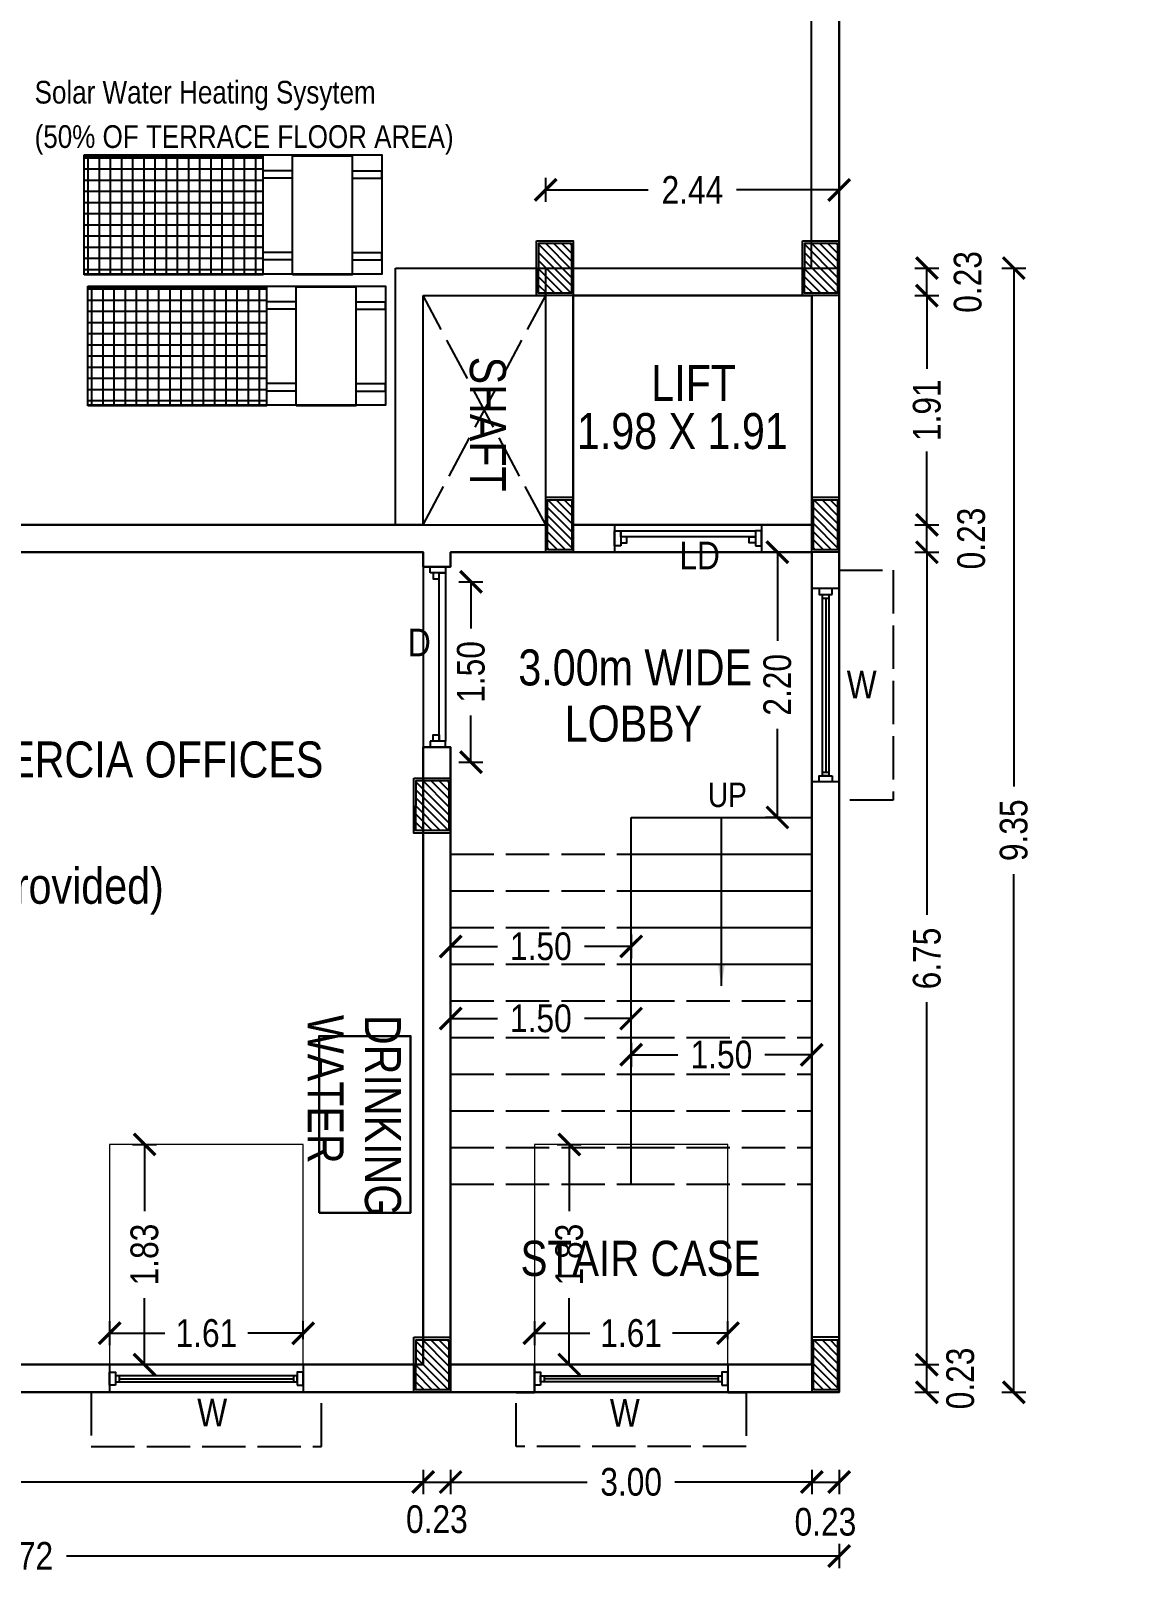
# Model space of a CAD drawing. Header units: metres. Extents: x 144 to 1259, y -1474 to -210.
# Drawn here: x 1203.11 to 1212.34, y -1183.84 to -1171.01 of the extents above; entities that cross this region are included whole.
import ezdxf

# ---------------------------------------------------------------- set-up
doc = ezdxf.new("R2010")
doc.units = ezdxf.units.M
doc.linetypes.add('ACAD_ISO02W100', pattern=[15, 12, -3])
for name, color, linetype, lineweight in [('_0', 7, 'Continuous', 5), ('BLK_1_FLR_1_DRINKING_WATER', 7, 'Continuous', 5), ('BLK_1_FLR_3_ACROOM_1_LIGHT_VENTILATION_1', 232, 'Continuous', 0), ('BLK_1_FLR_3_ACROOM_1_LIGHT_VENTILATION_5', 232, 'Continuous', 0)]:
    doc.layers.add(name, color=color, linetype=linetype, lineweight=lineweight)
for name, color, linetype in [('BLK_1_FLR_3_AC_ROOM_1', 2, 'Continuous'), ('BLK_1_FLR_3_BLT_UP_AREA', 1, 'Continuous'), ('BLK_1_FLR_3_CARPET_AREA', 1, 'Continuous'), ('BLK_1_FLR_3_EXIT_WIDTH_DOOR', 2, 'Continuous'), ('BLK_1_FLR_3_EXIT_WIDTH_STAIR', 1, 'Continuous'), ('BLK_1_FLR_4_ROOF_AREA', 54, 'Continuous'), ('SOLAR_WATER_HEATER', 1, 'Continuous')]:
    doc.layers.add(name, color=color, linetype=linetype)
doc.layers.add('BLK_1_FLR_3_DA_LIFT_1', color=30, linetype='Continuous', plot=False)
doc.styles.add('ATT', font='swissck.ttf', dxfattribs={"height": 12})
doc.styles.get("Standard").update_dxf_attribs({"font": 'swissck.ttf'})
doc.styles.add('STYLE1', font='swissck.ttf', dxfattribs={"height": 0.23})
doc.dimstyles.get("Standard").update_dxf_attribs({"dimtxt": 0.23, "dimasz": 0.18, "dimexe": 0.1, "dimexo": 0, "dimgap": 0.09, "dimtad": 0, "dimzin": 0, "dimdsep": 46, "dimtxsty": 'STYLE1', "dimblk": 'ARCHTICK', "dimcen": 0.09, "dimadec": 0, "dimazin": 0, "dimtfac": 1, "dimtofl": 0, "dimtmove": 2, "dimatfit": 3, "dimfxl": 0, "dimtolj": 1, "dimtzin": 0, "dimarcsym": 0})

# ---------------------------------------------------------------- blocks, each defined once
blk = doc.blocks.new('_ArchTick')
at = {"color": 0, "const_width": 0.15}
blk.add_lwpolyline([(-0.5, -0.5), (0.5, 0.5)], dxfattribs=at)
blk = doc.blocks.new('*D199')
at = {"color": 0, "lineweight": -2}
for p, q in [((1229.995, -1180.593), (1230.195, -1180.593)), ((1230.095, -1180.593), (1230.095, -1180.982)), ((1230.095, -1182.093), (1230.095, -1181.704)), ((1230.087, -1182.093), (1230.195, -1182.093))]:
    blk.add_line(p, q, dxfattribs=at)
at = {"layer": 'Defpoints', "color": 0}
for p in [(1154.767, -1180.593), (1230.095, -1180.593), (1230.087, -1182.093)]:
    blk.add_point(p, dxfattribs=at)
at = {"color": 0, "lineweight": -2, "xscale": 0.18, "yscale": 0.18, "zscale": 0.18}
for p, rotation in [((1230.095, -1180.593), 90), ((1230.095, -1182.093), 270)]:
    blk.add_blockref('_ArchTick', p, dxfattribs=dict(at, rotation=rotation))
at = {"color": 0, "insert": (1230.095, -1181.343), "char_height": 0.23, "attachment_point": 5, "rotation": 90, "style": 'STYLE1'}
blk.add_mtext('\\A1;1.50', dxfattribs=at)
blk = doc.blocks.new('*D314')
at = {"color": 0, "lineweight": -2}
for p, q in [((1210.456, -1175.341), (1210.656, -1175.341)), ((1210.556, -1175.341), (1210.556, -1178.355)), ((1210.556, -1182.094), (1210.556, -1179.081)), ((1210.456, -1182.094), (1210.656, -1182.094))]:
    blk.add_line(p, q, dxfattribs=at)
at = {"layer": 'Defpoints', "color": 0}
for p in [(1209.599, -1175.341), (1209.599, -1182.094), (1210.556, -1182.094)]:
    blk.add_point(p, dxfattribs=at)
at = {"color": 0, "lineweight": -2, "xscale": 0.18, "yscale": 0.18, "zscale": 0.18}
for p, rotation in [((1210.556, -1175.341), 90), ((1210.556, -1182.094), 270)]:
    blk.add_blockref('_ArchTick', p, dxfattribs=dict(at, rotation=rotation))
at = {"color": 0, "insert": (1210.556, -1178.718), "char_height": 0.23, "attachment_point": 5, "rotation": 90, "style": 'STYLE1'}
blk.add_mtext('\\A1;6.75', dxfattribs=at)
blk = doc.blocks.new('*D296')
at = {"color": 0, "lineweight": -2}
for p, q in [((1210.456, -1175.113), (1210.656, -1175.113)), ((1210.556, -1175.341), (1210.556, -1175.113)), ((1210.456, -1175.341), (1210.656, -1175.341))]:
    blk.add_line(p, q, dxfattribs=at)
at = {"layer": 'Defpoints', "color": 0}
for p in [(1209.599, -1175.113), (1210.556, -1175.113), (1209.599, -1175.341)]:
    blk.add_point(p, dxfattribs=at)
at = {"color": 0, "lineweight": -2, "xscale": 0.18, "yscale": 0.18, "zscale": 0.18}
for p, rotation in [((1210.556, -1175.113), 90), ((1210.556, -1175.341), 270)]:
    blk.add_blockref('_ArchTick', p, dxfattribs=dict(at, rotation=rotation))
at = {"color": 0, "insert": (1210.925, -1175.227), "char_height": 0.23, "attachment_point": 5, "rotation": 90, "style": 'STYLE1'}
blk.add_mtext('\\A1;0.23', dxfattribs=at)
blk = doc.blocks.new('*D297')
at = {"color": 0, "lineweight": -2}
for p, q in [((1210.456, -1172.979), (1210.656, -1172.979)), ((1210.556, -1173.208), (1210.556, -1172.979)), ((1210.456, -1173.208), (1210.656, -1173.208))]:
    blk.add_line(p, q, dxfattribs=at)
at = {"layer": 'Defpoints', "color": 0}
for p in [(1209.597, -1172.979), (1210.556, -1172.979), (1209.599, -1173.208)]:
    blk.add_point(p, dxfattribs=at)
at = {"color": 0, "lineweight": -2, "xscale": 0.18, "yscale": 0.18, "zscale": 0.18}
for p, rotation in [((1210.556, -1172.979), 90), ((1210.556, -1173.208), 270)]:
    blk.add_blockref('_ArchTick', p, dxfattribs=dict(at, rotation=rotation))
at = {"color": 0, "insert": (1210.896, -1173.094), "char_height": 0.23, "attachment_point": 5, "rotation": 90, "style": 'STYLE1'}
blk.add_mtext('\\A1;0.23', dxfattribs=at)
blk = doc.blocks.new('*D299')
at = {"color": 0, "lineweight": -2}
for p, q in [((1196.337, -1182.97), (1196.337, -1183.17)), ((1196.337, -1183.07), (1200.911, -1183.07)), ((1206.37, -1183.07), (1201.797, -1183.07)), ((1206.37, -1182.97), (1206.37, -1183.17))]:
    blk.add_line(p, q, dxfattribs=at)
at = {"layer": 'Defpoints', "color": 0}
for p in [(1196.337, -1182.093), (1206.37, -1182.094), (1196.337, -1183.07)]:
    blk.add_point(p, dxfattribs=at)
at = {"color": 0, "lineweight": -2, "xscale": 0.18, "yscale": 0.18, "zscale": 0.18, "rotation": 180}
blk.add_blockref('_ArchTick', (1196.337, -1183.07), dxfattribs=at)
at = {"color": 0, "lineweight": -2, "xscale": 0.18, "yscale": 0.18, "zscale": 0.18}
blk.add_blockref('_ArchTick', (1206.37, -1183.07), dxfattribs=at)
at = {"color": 0, "insert": (1201.354, -1183.07), "char_height": 0.23, "attachment_point": 5, "style": 'STYLE1'}
blk.add_mtext('\\A1;10.03', dxfattribs=at)
blk = doc.blocks.new('*D300')
at = {"color": 0, "lineweight": -2}
for p, q in [((1209.599, -1182.97), (1209.599, -1183.17)), ((1209.599, -1183.07), (1209.827, -1183.07)), ((1209.827, -1182.97), (1209.827, -1183.17))]:
    blk.add_line(p, q, dxfattribs=at)
at = {"layer": 'Defpoints', "color": 0}
for p in [(1209.599, -1182.094), (1209.827, -1182.325), (1209.827, -1183.07)]:
    blk.add_point(p, dxfattribs=at)
at = {"color": 0, "lineweight": -2, "xscale": 0.18, "yscale": 0.18, "zscale": 0.18, "rotation": 180}
blk.add_blockref('_ArchTick', (1209.599, -1183.07), dxfattribs=at)
at = {"color": 0, "lineweight": -2, "xscale": 0.18, "yscale": 0.18, "zscale": 0.18}
blk.add_blockref('_ArchTick', (1209.827, -1183.07), dxfattribs=at)
at = {"color": 0, "insert": (1209.713, -1183.402), "char_height": 0.23, "attachment_point": 5, "style": 'STYLE1'}
blk.add_mtext('\\A1;0.23', dxfattribs=at)
blk = doc.blocks.new('*D301')
at = {"color": 0, "lineweight": -2}
for p, q in [((1196.107, -1183.585), (1196.107, -1183.785)), ((1209.827, -1183.585), (1209.827, -1183.785)), ((1196.107, -1183.685), (1202.526, -1183.685)), ((1209.827, -1183.685), (1203.409, -1183.685))]:
    blk.add_line(p, q, dxfattribs=at)
at = {"layer": 'Defpoints', "color": 0}
for p in [(1196.107, -1182.326), (1209.827, -1182.328), (1209.827, -1183.685)]:
    blk.add_point(p, dxfattribs=at)
at = {"color": 0, "lineweight": -2, "xscale": 0.18, "yscale": 0.18, "zscale": 0.18, "rotation": 180}
blk.add_blockref('_ArchTick', (1196.107, -1183.685), dxfattribs=at)
at = {"color": 0, "lineweight": -2, "xscale": 0.18, "yscale": 0.18, "zscale": 0.18}
blk.add_blockref('_ArchTick', (1209.827, -1183.685), dxfattribs=at)
at = {"color": 0, "insert": (1202.967, -1183.685), "char_height": 0.23, "attachment_point": 5, "style": 'STYLE1'}
blk.add_mtext('\\A1;13.72', dxfattribs=at)
blk = doc.blocks.new('*D305')
at = {"color": 0, "lineweight": -2}
for p, q in [((1211.178, -1172.979), (1211.378, -1172.979)), ((1211.278, -1172.979), (1211.278, -1177.288)), ((1211.278, -1182.324), (1211.278, -1178.016)), ((1211.178, -1182.324), (1211.378, -1182.324))]:
    blk.add_line(p, q, dxfattribs=at)
at = {"layer": 'Defpoints', "color": 0}
for p in [(1209.504, -1172.979), (1211.278, -1172.979), (1209.504, -1182.324)]:
    blk.add_point(p, dxfattribs=at)
at = {"color": 0, "lineweight": -2, "xscale": 0.18, "yscale": 0.18, "zscale": 0.18}
for p, rotation in [((1211.278, -1172.979), 90), ((1211.278, -1182.324), 270)]:
    blk.add_blockref('_ArchTick', p, dxfattribs=dict(at, rotation=rotation))
at = {"color": 0, "insert": (1211.278, -1177.652), "char_height": 0.23, "attachment_point": 5, "rotation": 90, "style": 'STYLE1'}
blk.add_mtext('\\A1;9.35', dxfattribs=at)
blk = doc.blocks.new('*D307')
at = {"color": 0, "lineweight": -2}
for p, q in [((1206.599, -1178.518), (1206.599, -1178.718)), ((1208.099, -1178.518), (1208.099, -1178.718)), ((1206.599, -1178.618), (1206.988, -1178.618)), ((1208.099, -1178.618), (1207.71, -1178.618))]:
    blk.add_line(p, q, dxfattribs=at)
at = {"layer": 'Defpoints', "color": 0}
for p in [(1206.599, -1178.46), (1208.099, -1178.46), (1206.599, -1178.618)]:
    blk.add_point(p, dxfattribs=at)
at = {"color": 0, "lineweight": -2, "xscale": 0.18, "yscale": 0.18, "zscale": 0.18, "rotation": 180}
blk.add_blockref('_ArchTick', (1206.599, -1178.618), dxfattribs=at)
at = {"color": 0, "lineweight": -2, "xscale": 0.18, "yscale": 0.18, "zscale": 0.18}
blk.add_blockref('_ArchTick', (1208.099, -1178.618), dxfattribs=at)
at = {"color": 0, "insert": (1207.349, -1178.618), "char_height": 0.23, "attachment_point": 5, "style": 'STYLE1'}
blk.add_mtext('\\A1;1.50', dxfattribs=at)
blk = doc.blocks.new('*D308')
at = {"color": 0, "lineweight": -2}
for p, q in [((1208.099, -1179.418), (1208.099, -1179.618)), ((1209.599, -1179.418), (1209.599, -1179.618)), ((1208.099, -1179.518), (1208.488, -1179.518)), ((1209.599, -1179.518), (1209.21, -1179.518))]:
    blk.add_line(p, q, dxfattribs=at)
at = {"layer": 'Defpoints', "color": 0}
for p in [(1208.099, -1179.374), (1209.599, -1179.374), (1209.599, -1179.518)]:
    blk.add_point(p, dxfattribs=at)
at = {"color": 0, "lineweight": -2, "xscale": 0.18, "yscale": 0.18, "zscale": 0.18, "rotation": 180}
blk.add_blockref('_ArchTick', (1208.099, -1179.518), dxfattribs=at)
at = {"color": 0, "lineweight": -2, "xscale": 0.18, "yscale": 0.18, "zscale": 0.18}
blk.add_blockref('_ArchTick', (1209.599, -1179.518), dxfattribs=at)
at = {"color": 0, "insert": (1208.849, -1179.518), "char_height": 0.23, "attachment_point": 5, "style": 'STYLE1'}
blk.add_mtext('\\A1;1.50', dxfattribs=at)
blk = doc.blocks.new('*D293')
at = {"color": 0, "lineweight": -2}
for p, q in [((1210.456, -1182.094), (1210.656, -1182.094)), ((1210.556, -1182.324), (1210.556, -1182.094)), ((1210.456, -1182.324), (1210.656, -1182.324))]:
    blk.add_line(p, q, dxfattribs=at)
at = {"layer": 'Defpoints', "color": 0}
for p in [(1209.599, -1182.094), (1210.556, -1182.094), (1209.827, -1182.324)]:
    blk.add_point(p, dxfattribs=at)
at = {"color": 0, "lineweight": -2, "xscale": 0.18, "yscale": 0.18, "zscale": 0.18}
for p, rotation in [((1210.556, -1182.094), 90), ((1210.556, -1182.324), 270)]:
    blk.add_blockref('_ArchTick', p, dxfattribs=dict(at, rotation=rotation))
at = {"color": 0, "insert": (1210.834, -1182.209), "char_height": 0.23, "attachment_point": 5, "rotation": 90, "style": 'STYLE1'}
blk.add_mtext('\\A1;0.23', dxfattribs=at)
blk = doc.blocks.new('*D294')
at = {"color": 0, "lineweight": -2}
for p, q in [((1206.37, -1182.97), (1206.37, -1183.17)), ((1206.37, -1183.07), (1206.599, -1183.07)), ((1206.599, -1182.97), (1206.599, -1183.17))]:
    blk.add_line(p, q, dxfattribs=at)
at = {"layer": 'Defpoints', "color": 0}
for p in [(1206.37, -1182.094), (1206.599, -1182.095), (1206.599, -1183.07)]:
    blk.add_point(p, dxfattribs=at)
at = {"color": 0, "lineweight": -2, "xscale": 0.18, "yscale": 0.18, "zscale": 0.18, "rotation": 180}
blk.add_blockref('_ArchTick', (1206.37, -1183.07), dxfattribs=at)
at = {"color": 0, "lineweight": -2, "xscale": 0.18, "yscale": 0.18, "zscale": 0.18}
blk.add_blockref('_ArchTick', (1206.599, -1183.07), dxfattribs=at)
at = {"color": 0, "insert": (1206.485, -1183.38), "char_height": 0.23, "attachment_point": 5, "style": 'STYLE1'}
blk.add_mtext('\\A1;0.23', dxfattribs=at)
blk = doc.blocks.new('*D295')
at = {"color": 0, "lineweight": -2}
for p, q in [((1206.599, -1182.97), (1206.599, -1183.17)), ((1206.599, -1183.07), (1207.734, -1183.07)), ((1209.599, -1183.07), (1208.463, -1183.07)), ((1209.599, -1182.97), (1209.599, -1183.17))]:
    blk.add_line(p, q, dxfattribs=at)
at = {"layer": 'Defpoints', "color": 0}
for p in [(1206.599, -1182.095), (1209.599, -1182.095), (1209.599, -1183.07)]:
    blk.add_point(p, dxfattribs=at)
at = {"color": 0, "lineweight": -2, "xscale": 0.18, "yscale": 0.18, "zscale": 0.18, "rotation": 180}
blk.add_blockref('_ArchTick', (1206.599, -1183.07), dxfattribs=at)
at = {"color": 0, "lineweight": -2, "xscale": 0.18, "yscale": 0.18, "zscale": 0.18}
blk.add_blockref('_ArchTick', (1209.599, -1183.07), dxfattribs=at)
at = {"color": 0, "insert": (1208.099, -1183.07), "char_height": 0.23, "attachment_point": 5, "style": 'STYLE1'}
blk.add_mtext('\\A1;3.00', dxfattribs=at)
blk = doc.blocks.new('*D320')
at = {"layer": '_0', "color": 0, "lineweight": -2}
for p, q in [((1210.456, -1173.208), (1210.656, -1173.208)), ((1210.556, -1173.208), (1210.556, -1173.817)), ((1210.556, -1175.113), (1210.556, -1174.504)), ((1210.456, -1175.113), (1210.656, -1175.113))]:
    blk.add_line(p, q, dxfattribs=at)
at = {"layer": 'Defpoints', "color": 0}
for p in [(1209.599, -1173.208), (1209.599, -1175.113), (1210.556, -1175.113)]:
    blk.add_point(p, dxfattribs=at)
at = {"layer": '_0', "color": 0, "lineweight": -2, "xscale": 0.18, "yscale": 0.18, "zscale": 0.18}
for p, rotation in [((1210.556, -1173.208), 90), ((1210.556, -1175.113), 270)]:
    blk.add_blockref('_ArchTick', p, dxfattribs=dict(at, rotation=rotation))
at = {"layer": '_0', "color": 0, "insert": (1210.556, -1174.16), "char_height": 0.23, "attachment_point": 5, "rotation": 90, "style": 'STYLE1'}
blk.add_mtext('\\A1;1.91', dxfattribs=at)
blk = doc.blocks.new('*D306')
at = {"layer": 'BLK_1_FLR_3_EXIT_WIDTH_STAIR', "color": 0, "lineweight": -2}
for p, q in [((1206.599, -1179.317), (1206.599, -1179.117)), ((1206.599, -1179.217), (1206.988, -1179.217)), ((1208.099, -1179.217), (1207.71, -1179.217)), ((1208.099, -1179.317), (1208.099, -1179.117))]:
    blk.add_line(p, q, dxfattribs=at)
at = {"layer": 'Defpoints', "color": 0}
for p in [(1208.099, -1179.217), (1206.599, -1179.374), (1208.099, -1179.374)]:
    blk.add_point(p, dxfattribs=at)
at = {"layer": 'BLK_1_FLR_3_EXIT_WIDTH_STAIR', "color": 0, "lineweight": -2, "xscale": 0.18, "yscale": 0.18, "zscale": 0.18, "rotation": 180}
blk.add_blockref('_ArchTick', (1206.599, -1179.217), dxfattribs=at)
at = {"layer": 'BLK_1_FLR_3_EXIT_WIDTH_STAIR', "color": 0, "lineweight": -2, "xscale": 0.18, "yscale": 0.18, "zscale": 0.18}
blk.add_blockref('_ArchTick', (1208.099, -1179.217), dxfattribs=at)
at = {"layer": 'BLK_1_FLR_3_EXIT_WIDTH_STAIR', "color": 0, "insert": (1207.349, -1179.217), "char_height": 0.23, "attachment_point": 5, "style": 'STYLE1'}
blk.add_mtext('\\A1;1.50', dxfattribs=at)
blk = doc.blocks.new('*D315')
at = {"layer": 'BLK_1_FLR_3_EXIT_WIDTH_DOOR', "color": 0, "lineweight": -2}
for p, q in [((1206.668, -1175.586), (1206.868, -1175.586)), ((1206.768, -1175.586), (1206.768, -1175.975)), ((1206.768, -1177.086), (1206.768, -1176.697)), ((1206.668, -1177.086), (1206.868, -1177.086))]:
    blk.add_line(p, q, dxfattribs=at)
at = {"layer": 'Defpoints', "color": 0}
for p in [(1206.599, -1175.586), (1206.768, -1175.586), (1206.599, -1177.086)]:
    blk.add_point(p, dxfattribs=at)
at = {"layer": 'BLK_1_FLR_3_EXIT_WIDTH_DOOR', "color": 0, "lineweight": -2, "xscale": 0.18, "yscale": 0.18, "zscale": 0.18}
for p, rotation in [((1206.768, -1175.586), 90), ((1206.768, -1177.086), 270)]:
    blk.add_blockref('_ArchTick', p, dxfattribs=dict(at, rotation=rotation))
at = {"layer": 'BLK_1_FLR_3_EXIT_WIDTH_DOOR', "color": 0, "insert": (1206.768, -1176.336), "char_height": 0.23, "attachment_point": 5, "rotation": 90, "style": 'STYLE1'}
blk.add_mtext('\\A1;1.50', dxfattribs=at)
blk = doc.blocks.new('*D316')
at = {"layer": 'BLK_1_FLR_3_ACROOM_1_LIGHT_VENTILATION_1', "color": 0, "lineweight": -2}
for p, q in [((1203.766, -1181.733), (1203.766, -1181.933)), ((1205.374, -1181.883), (1205.374, -1181.733)), ((1203.766, -1181.833), (1204.226, -1181.833)), ((1205.374, -1181.833), (1204.914, -1181.833))]:
    blk.add_line(p, q, dxfattribs=at)
at = {"layer": 'Defpoints', "color": 0}
for p in [(1203.766, -1180.864), (1203.766, -1181.833), (1205.374, -1181.883)]:
    blk.add_point(p, dxfattribs=at)
at = {"layer": 'BLK_1_FLR_3_ACROOM_1_LIGHT_VENTILATION_1', "color": 0, "lineweight": -2, "xscale": 0.18, "yscale": 0.18, "zscale": 0.18, "rotation": 180}
blk.add_blockref('_ArchTick', (1203.766, -1181.833), dxfattribs=at)
at = {"layer": 'BLK_1_FLR_3_ACROOM_1_LIGHT_VENTILATION_1', "color": 0, "lineweight": -2, "xscale": 0.18, "yscale": 0.18, "zscale": 0.18}
blk.add_blockref('_ArchTick', (1205.374, -1181.833), dxfattribs=at)
at = {"layer": 'BLK_1_FLR_3_ACROOM_1_LIGHT_VENTILATION_1', "color": 0, "insert": (1204.57, -1181.833), "char_height": 0.23, "attachment_point": 5, "style": 'STYLE1'}
blk.add_mtext('\\A1;1.61', dxfattribs=at)
blk = doc.blocks.new('*D317')
at = {"layer": 'BLK_1_FLR_3_ACROOM_1_LIGHT_VENTILATION_1', "color": 0, "lineweight": -2}
for p, q in [((1203.956, -1180.264), (1204.156, -1180.264)), ((1204.056, -1180.264), (1204.056, -1180.818)), ((1204.056, -1182.094), (1204.056, -1181.541)), ((1203.956, -1182.094), (1204.156, -1182.094))]:
    blk.add_line(p, q, dxfattribs=at)
at = {"layer": 'Defpoints', "color": 0}
for p in [(1203.89, -1180.264), (1204.056, -1180.264), (1203.89, -1182.094)]:
    blk.add_point(p, dxfattribs=at)
at = {"layer": 'BLK_1_FLR_3_ACROOM_1_LIGHT_VENTILATION_1', "color": 0, "lineweight": -2, "xscale": 0.18, "yscale": 0.18, "zscale": 0.18}
for p, rotation in [((1204.056, -1180.264), 90), ((1204.056, -1182.094), 270)]:
    blk.add_blockref('_ArchTick', p, dxfattribs=dict(at, rotation=rotation))
at = {"layer": 'BLK_1_FLR_3_ACROOM_1_LIGHT_VENTILATION_1', "color": 0, "insert": (1204.056, -1181.179), "char_height": 0.23, "attachment_point": 5, "rotation": 90, "style": 'STYLE1'}
blk.add_mtext('\\A1;1.83', dxfattribs=at)
blk = doc.blocks.new('*D309')
at = {"layer": '_0', "color": 0, "lineweight": -2}
for p, q in [((1209.337, -1175.341), (1209.214, -1175.341)), ((1209.314, -1175.341), (1209.314, -1176.078)), ((1209.314, -1177.545), (1209.314, -1176.809)), ((1209.337, -1177.545), (1209.214, -1177.545))]:
    blk.add_line(p, q, dxfattribs=at)
at = {"layer": 'Defpoints', "color": 0}
for p in [(1209.314, -1175.341), (1209.337, -1175.341), (1209.337, -1177.545)]:
    blk.add_point(p, dxfattribs=at)
at = {"layer": '_0', "color": 0, "lineweight": -2, "xscale": 0.18, "yscale": 0.18, "zscale": 0.18}
for p, rotation in [((1209.314, -1175.341), 90), ((1209.314, -1177.545), 270)]:
    blk.add_blockref('_ArchTick', p, dxfattribs=dict(at, rotation=rotation))
at = {"layer": '_0', "color": 0, "insert": (1209.314, -1176.443), "char_height": 0.23, "attachment_point": 5, "rotation": 90, "style": 'STYLE1'}
blk.add_mtext('\\A1;2.20', dxfattribs=at)
blk = doc.blocks.new('*D322')
at = {"color": 0, "lineweight": -2}
for p, q in [((1207.389, -1172.429), (1207.389, -1172.229)), ((1209.827, -1172.429), (1209.827, -1172.229)), ((1207.389, -1172.329), (1208.241, -1172.329)), ((1209.827, -1172.329), (1208.975, -1172.329))]:
    blk.add_line(p, q, dxfattribs=at)
at = {"layer": 'Defpoints', "color": 0}
for p in [(1209.827, -1172.329), (1207.389, -1173.357), (1209.827, -1173.357)]:
    blk.add_point(p, dxfattribs=at)
at = {"color": 0, "lineweight": -2, "xscale": 0.18, "yscale": 0.18, "zscale": 0.18, "rotation": 180}
blk.add_blockref('_ArchTick', (1207.389, -1172.329), dxfattribs=at)
at = {"color": 0, "lineweight": -2, "xscale": 0.18, "yscale": 0.18, "zscale": 0.18}
blk.add_blockref('_ArchTick', (1209.827, -1172.329), dxfattribs=at)
at = {"color": 0, "insert": (1208.608, -1172.329), "char_height": 0.23, "attachment_point": 5, "style": 'STYLE1'}
blk.add_mtext('\\A1;2.44', dxfattribs=at)
blk = doc.blocks.new('*D330')
at = {"layer": 'BLK_1_FLR_3_ACROOM_1_LIGHT_VENTILATION_5', "color": 0, "lineweight": -2}
for p, q in [((1207.295, -1181.733), (1207.295, -1181.933)), ((1208.903, -1181.883), (1208.903, -1181.733)), ((1207.295, -1181.833), (1207.755, -1181.833)), ((1208.903, -1181.833), (1208.443, -1181.833))]:
    blk.add_line(p, q, dxfattribs=at)
at = {"layer": 'Defpoints', "color": 0}
for p in [(1207.295, -1180.864), (1207.295, -1181.833), (1208.903, -1181.883)]:
    blk.add_point(p, dxfattribs=at)
at = {"layer": 'BLK_1_FLR_3_ACROOM_1_LIGHT_VENTILATION_5', "color": 0, "lineweight": -2, "xscale": 0.18, "yscale": 0.18, "zscale": 0.18, "rotation": 180}
blk.add_blockref('_ArchTick', (1207.295, -1181.833), dxfattribs=at)
at = {"layer": 'BLK_1_FLR_3_ACROOM_1_LIGHT_VENTILATION_5', "color": 0, "lineweight": -2, "xscale": 0.18, "yscale": 0.18, "zscale": 0.18}
blk.add_blockref('_ArchTick', (1208.903, -1181.833), dxfattribs=at)
at = {"layer": 'BLK_1_FLR_3_ACROOM_1_LIGHT_VENTILATION_5', "color": 0, "insert": (1208.099, -1181.833), "char_height": 0.23, "attachment_point": 5, "style": 'STYLE1'}
blk.add_mtext('\\A1;1.61', dxfattribs=at)
blk = doc.blocks.new('*D331')
at = {"layer": 'BLK_1_FLR_3_ACROOM_1_LIGHT_VENTILATION_5', "color": 0, "lineweight": -2}
for p, q in [((1207.485, -1180.264), (1207.685, -1180.264)), ((1207.585, -1180.264), (1207.585, -1180.818)), ((1207.585, -1182.094), (1207.585, -1181.541)), ((1207.485, -1182.094), (1207.685, -1182.094))]:
    blk.add_line(p, q, dxfattribs=at)
at = {"layer": 'Defpoints', "color": 0}
for p in [(1207.419, -1180.264), (1207.585, -1180.264), (1207.419, -1182.094)]:
    blk.add_point(p, dxfattribs=at)
at = {"layer": 'BLK_1_FLR_3_ACROOM_1_LIGHT_VENTILATION_5', "color": 0, "lineweight": -2, "xscale": 0.18, "yscale": 0.18, "zscale": 0.18}
for p, rotation in [((1207.585, -1180.264), 90), ((1207.585, -1182.094), 270)]:
    blk.add_blockref('_ArchTick', p, dxfattribs=dict(at, rotation=rotation))
at = {"layer": 'BLK_1_FLR_3_ACROOM_1_LIGHT_VENTILATION_5', "color": 0, "insert": (1207.585, -1181.179), "char_height": 0.23, "attachment_point": 5, "rotation": 90, "style": 'STYLE1'}
blk.add_mtext('\\A1;1.83', dxfattribs=at)

msp = doc.modelspace()

# ---------------------------------------------------------------- hatches: boundary and pattern name
h = msp.add_hatch()
h.set_pattern_fill('ANSI37', color=256, scale=0.742473, angle=-45, style=0)
h.set_pattern_definition([(360, (2134.55616, -1203.98869), (1e-16, 0.092809102), []), (90, (2134.55616, -1203.98869), (-0.092809102, 1e-16), [])])
h.paths.add_polyline_path([(1205.038, -1173.035), (1205.038, -1172.045), (1203.554, -1172.045), (1203.554, -1173.035)])
at = {"ltscale": 30}
h = msp.add_hatch(dxfattribs=at)
h.set_pattern_fill('ANSI31', color=256, scale=0.381, angle=360, style=0)
h.set_pattern_definition([(135, (2429.809663, -997.57525), (0.0336759605, 0.0336759605), [])])
h.paths.add_polyline_path([(1207.604, -1172.772), (1207.331, -1172.772), (1207.33, -1173.187), (1207.604, -1173.187)])
h = msp.add_hatch(dxfattribs=at)
h.set_pattern_fill('ANSI31', color=256, scale=0.381, angle=360, style=0)
h.set_pattern_definition([(135, (2432.019463, -997.57525), (0.0336759605, 0.0336759605), [])])
h.paths.add_polyline_path([(1209.813, -1172.772), (1209.541, -1172.772), (1209.54, -1173.187), (1209.813, -1173.187)])
h = msp.add_hatch()
h.set_pattern_fill('ANSI37', color=256, scale=0.742473, angle=-45, style=0)
h.set_pattern_definition([(360, (2134.58723, -1205.07842), (1e-16, 0.092809102), []), (90, (2134.58723, -1205.07842), (-0.092809102, 1e-16), [])])
h.paths.add_polyline_path([(1205.07, -1174.125), (1205.07, -1173.135), (1203.585, -1173.135), (1203.585, -1174.125)])
at = {"ltscale": 18}
h = msp.add_hatch(dxfattribs=at)
h.set_pattern_fill('ANSI31', color=256, scale=0.381, angle=180, style=0)
h.set_pattern_definition([(315, (-14.80289, -1350.51698), (-0.0336759605, -0.0336759605), [])])
h.paths.add_polyline_path([(1207.403, -1175.321), (1207.605, -1175.321), (1207.605, -1174.906), (1207.403, -1174.906)])
h = msp.add_hatch(dxfattribs=at)
h.set_pattern_fill('ANSI31', color=256, scale=0.381, angle=180, style=0)
h.set_pattern_definition([(315, (-12.59309, -1350.51698), (-0.0336759605, -0.0336759605), [])])
h.paths.add_polyline_path([(1209.613, -1175.321), (1209.814, -1175.321), (1209.814, -1174.906), (1209.613, -1174.906)])
at = {"ltscale": 30}
h = msp.add_hatch(dxfattribs=at)
h.set_pattern_fill('ANSI31', color=256, scale=0.381, angle=360, style=0)
h.set_pattern_definition([(135, (2428.790863, -1002.04255), (0.0336759605, 0.0336759605), [])])
h.paths.add_polyline_path([(1206.585, -1177.239), (1206.313, -1177.239), (1206.311, -1177.654), (1206.585, -1177.654)])
h = msp.add_hatch(dxfattribs=at)
h.set_pattern_fill('ANSI31', color=256, scale=0.381, angle=360, style=0)
h.set_pattern_definition([(135, (2428.790863, -1006.691876), (0.0336759605, 0.0336759605), [])])
h.paths.add_polyline_path([(1206.585, -1181.888), (1206.313, -1181.888), (1206.311, -1182.303), (1206.585, -1182.303)])
at = {"ltscale": 18}
h = msp.add_hatch(dxfattribs=at)
h.set_pattern_fill('ANSI31', color=256, scale=0.381, angle=180, style=0)
h.set_pattern_definition([(315, (-12.59309, -1357.500035), (-0.0336759605, -0.0336759605), [])])
h.paths.add_polyline_path([(1209.613, -1182.304), (1209.814, -1182.304), (1209.814, -1181.889), (1209.613, -1181.889)])

# ---------------------------------------------------------------- linework, layer by layer
at = {"linetype": 'Continuous', "lineweight": -3}
for p, q in [((1209.827, -1172.979), (1209.827, -1158.774)), ((1209.597, -1171.459), (1209.597, -1159.004)), ((1209.597, -1172.979), (1209.597, -1171.459)), ((1206.142, -1172.979), (1207.508, -1172.979)), ((1207.618, -1172.979), (1209.597, -1172.979)), ((1209.827, -1182.324), (1209.827, -1172.979)), ((1209.827, -1175.642), (1209.599, -1175.642)), ((1209.69, -1175.722), (1209.74, -1175.722)), ((1209.715, -1175.722), (1209.715, -1177.17)), ((1209.69, -1177.17), (1209.74, -1177.17)), ((1209.828, -1177.25), (1209.599, -1177.25)), ((1203.766, -1182.094), (1203.766, -1182.324)), ((1205.374, -1182.094), (1205.374, -1182.324)), ((1203.846, -1182.186), (1203.846, -1182.236)), ((1203.846, -1182.211), (1205.294, -1182.211)), ((1205.294, -1182.186), (1205.294, -1182.236)), ((1207.375, -1182.186), (1207.375, -1182.236)), ((1208.823, -1182.211), (1207.375, -1182.211)), ((1208.823, -1182.186), (1208.823, -1182.236))]:
    msp.add_line(p, q, dxfattribs=at)
for p, q in [((1205.286, -1172.169), (1205.038, -1172.169)), ((1205.781, -1172.169), (1206.028, -1172.169)), ((1206.028, -1172.231), (1206.028, -1172.169)), ((1205.286, -1172.231), (1205.038, -1172.231)), ((1205.781, -1172.231), (1206.028, -1172.231)), ((1205.286, -1172.849), (1205.038, -1172.849)), ((1205.286, -1172.911), (1205.038, -1172.911)), ((1205.781, -1172.849), (1206.028, -1172.849)), ((1205.781, -1172.911), (1206.028, -1172.911)), ((1206.028, -1172.911), (1206.028, -1172.849)), ((1205.317, -1173.259), (1205.07, -1173.259)), ((1205.317, -1173.32), (1205.07, -1173.32)), ((1205.812, -1173.259), (1206.059, -1173.259)), ((1205.812, -1173.32), (1206.059, -1173.32)), ((1206.059, -1173.32), (1206.059, -1173.259)), ((1205.317, -1173.939), (1205.07, -1173.939)), ((1205.812, -1173.939), (1206.059, -1173.939)), ((1206.059, -1174.001), (1206.059, -1173.939)), ((1205.317, -1174.001), (1205.07, -1174.001)), ((1205.812, -1174.001), (1206.059, -1174.001))]:
    msp.add_line(p, q)
at = {"linetype": 'ByBlock', "ltscale": 30}
for p, q in [((1206.37, -1173.208), (1207.389, -1173.208)), ((1207.389, -1175.113), (1207.389, -1173.208)), ((1207.618, -1175.113), (1207.618, -1173.208)), ((1207.618, -1173.208), (1209.599, -1173.208)), ((1209.599, -1175.113), (1209.599, -1173.208)), ((1206.37, -1175.113), (1207.389, -1175.113)), ((1207.618, -1175.113), (1207.961, -1175.113)), ((1209.181, -1175.113), (1209.599, -1175.113)), ((1206.37, -1175.462), (1206.37, -1175.341)), ((1206.599, -1175.341), (1207.961, -1175.341)), ((1206.599, -1175.462), (1206.599, -1175.341)), ((1209.181, -1175.341), (1209.599, -1175.341)), ((1209.599, -1175.341), (1209.599, -1182.094)), ((1206.37, -1175.462), (1206.599, -1175.462)), ((1206.37, -1176.962), (1206.599, -1176.962)), ((1206.37, -1182.094), (1206.37, -1176.962)), ((1206.599, -1182.094), (1206.599, -1176.962)), ((1208.099, -1180.593), (1208.099, -1177.545)), ((1208.099, -1177.545), (1209.599, -1177.545)), ((1208.099, -1177.85), (1209.599, -1177.85)), ((1208.099, -1178.155), (1209.599, -1178.155)), ((1208.099, -1178.46), (1209.599, -1178.46)), ((1208.099, -1178.764), (1209.599, -1178.764)), ((1196.337, -1182.094), (1206.37, -1182.094)), ((1206.599, -1182.094), (1209.599, -1182.094)), ((1196.107, -1182.324), (1209.827, -1182.324))]:
    msp.add_line(p, q, dxfattribs=at)
at = {"linetype": 'ACAD_ISO02W100', "ltscale": 0.03}
for p, q in [((1206.599, -1177.85), (1208.099, -1177.85)), ((1206.599, -1178.155), (1208.099, -1178.155)), ((1206.599, -1178.46), (1208.099, -1178.46)), ((1206.599, -1178.764), (1208.099, -1178.764)), ((1206.599, -1179.069), (1208.099, -1179.069)), ((1208.099, -1179.069), (1209.599, -1179.069)), ((1206.599, -1179.374), (1208.099, -1179.374)), ((1208.099, -1179.374), (1209.599, -1179.374)), ((1206.599, -1179.679), (1208.099, -1179.679)), ((1208.099, -1179.679), (1209.599, -1179.679)), ((1206.599, -1179.984), (1208.099, -1179.984)), ((1208.099, -1179.984), (1209.599, -1179.984)), ((1206.599, -1180.288), (1208.099, -1180.288)), ((1208.099, -1180.288), (1209.599, -1180.288)), ((1206.599, -1180.593), (1208.099, -1180.593)), ((1208.099, -1180.593), (1209.599, -1180.593))]:
    msp.add_line(p, q, dxfattribs=at)
at = {"ltscale": 30}
for p, q in [((1207.295, -1182.095), (1207.295, -1182.323)), ((1208.903, -1182.095), (1208.903, -1182.323))]:
    msp.add_line(p, q, dxfattribs=at)
at = {"ltscale": 10}
for p, q in [((1207.295, -1182.323), (1207.295, -1182.095)), ((1208.903, -1182.095), (1208.903, -1182.323))]:
    msp.add_line(p, q, dxfattribs=at)
for points in [[(1203.554, -1173.035), (1203.554, -1172.045), (1205.038, -1172.045), (1205.038, -1173.035)], [(1205.286, -1173.035), (1205.286, -1172.045), (1205.781, -1172.045), (1205.781, -1173.035)], [(1203.585, -1174.125), (1203.585, -1173.135), (1205.07, -1173.135), (1205.07, -1174.125)], [(1205.317, -1174.125), (1205.317, -1173.135), (1205.812, -1173.135), (1205.812, -1174.125)]]:
    msp.add_lwpolyline(points, close=True)
at = {"ltscale": 30}
for points in [[(1207.313, -1172.751), (1207.618, -1172.751), (1207.618, -1173.208), (1207.313, -1173.208)], [(1207.604, -1172.772), (1207.604, -1173.187), (1207.33, -1173.187), (1207.331, -1172.772)], [(1209.523, -1172.751), (1209.827, -1172.751), (1209.827, -1173.208), (1209.523, -1173.208)], [(1209.813, -1172.772), (1209.813, -1173.187), (1209.54, -1173.187), (1209.541, -1172.772)], [(1206.294, -1177.218), (1206.599, -1177.218), (1206.599, -1177.675), (1206.294, -1177.675)], [(1206.585, -1177.239), (1206.585, -1177.654), (1206.311, -1177.654), (1206.313, -1177.239)], [(1206.294, -1181.867), (1206.599, -1181.867), (1206.599, -1182.324), (1206.294, -1182.324)], [(1206.585, -1181.888), (1206.585, -1182.303), (1206.311, -1182.303), (1206.313, -1181.888)]]:
    msp.add_lwpolyline(points, close=True, dxfattribs=at)
at = {"linetype": 'Continuous', "lineweight": -3}
for points in [[(1206.142, -1175.113), (1206.142, -1172.979)], [(1206.37, -1175.113), (1206.37, -1173.208)]]:
    msp.add_lwpolyline(points, dxfattribs=at)
at = {"linetype": 'ACAD_ISO02W100', "ltscale": 0.03}
for points in [[(1206.37, -1175.113), (1207.389, -1173.208)], [(1207.389, -1175.113), (1206.37, -1173.208)], [(1209.827, -1175.642), (1209.827, -1175.49), (1210.277, -1175.49), (1210.277, -1177.402), (1209.828, -1177.402), (1209.828, -1177.25)], [(1203.766, -1182.324), (1203.614, -1182.324), (1203.614, -1182.774), (1205.525, -1182.774), (1205.526, -1182.325), (1205.374, -1182.325)], [(1208.903, -1182.325), (1209.055, -1182.325), (1209.055, -1182.775), (1207.143, -1182.775), (1207.143, -1182.325), (1207.295, -1182.325)]]:
    msp.add_lwpolyline(points, dxfattribs=at)
at = {"ltscale": 18}
for points in [[(1207.389, -1174.884), (1207.618, -1174.884), (1207.618, -1175.341), (1207.389, -1175.341)], [(1207.403, -1175.321), (1207.403, -1174.906), (1207.605, -1174.906), (1207.605, -1175.321)], [(1209.599, -1174.884), (1209.827, -1174.884), (1209.827, -1175.341), (1209.599, -1175.341)], [(1209.613, -1175.321), (1209.613, -1174.906), (1209.814, -1174.906), (1209.814, -1175.321)], [(1209.599, -1182.324), (1209.827, -1182.324), (1209.827, -1181.867), (1209.599, -1181.867)], [(1209.613, -1182.304), (1209.613, -1181.889), (1209.814, -1181.889), (1209.814, -1182.304)]]:
    msp.add_lwpolyline(points, close=True, dxfattribs=at)
for points in [[(1206.37, -1175.113), (1198.34, -1175.113)], [(1206.37, -1175.341), (1198.34, -1175.341)]]:
    msp.add_lwpolyline(points)
at = {"linetype": 'ByBlock', "ltscale": 30}
for points in [[(1207.961, -1175.113), (1207.961, -1175.341)], [(1209.181, -1175.113), (1209.181, -1175.341)]]:
    msp.add_lwpolyline(points, dxfattribs=at)
at = {"ltscale": 10}
for points in [[(1208.012, -1175.289), (1207.961, -1175.289), (1207.961, -1175.162), (1208.012, -1175.162)], [(1209.131, -1175.162), (1209.131, -1175.213), (1208.012, -1175.213), (1208.012, -1175.162)], [(1208.012, -1175.264), (1208.063, -1175.264), (1208.063, -1175.213), (1208.012, -1175.213)], [(1209.131, -1175.264), (1209.08, -1175.264), (1209.08, -1175.213), (1209.131, -1175.213)], [(1209.131, -1175.289), (1209.181, -1175.289), (1209.181, -1175.162), (1209.131, -1175.162)], [(1206.429, -1175.513), (1206.429, -1175.462), (1206.556, -1175.462), (1206.556, -1175.513)], [(1206.454, -1175.513), (1206.454, -1175.563), (1206.505, -1175.563), (1206.505, -1175.513)], [(1206.556, -1176.911), (1206.505, -1176.911), (1206.505, -1175.513), (1206.556, -1175.513)], [(1206.429, -1176.911), (1206.429, -1176.962), (1206.556, -1176.962), (1206.556, -1176.911)], [(1206.454, -1176.911), (1206.454, -1176.86), (1206.505, -1176.86), (1206.505, -1176.911)]]:
    msp.add_lwpolyline(points, close=True, dxfattribs=at)
at = {"linetype": 'Continuous', "lineweight": -3}
for points in [[(1209.77, -1175.692), (1209.77, -1175.642), (1209.66, -1175.642), (1209.66, -1175.692)], [(1209.69, -1175.692), (1209.74, -1175.692), (1209.74, -1177.2), (1209.69, -1177.2)], [(1209.77, -1177.2), (1209.77, -1177.25), (1209.66, -1177.25), (1209.66, -1177.2)], [(1203.816, -1182.266), (1203.766, -1182.266), (1203.766, -1182.156), (1203.816, -1182.156)], [(1205.324, -1182.266), (1205.374, -1182.266), (1205.374, -1182.156), (1205.324, -1182.156)], [(1207.345, -1182.266), (1207.295, -1182.266), (1207.295, -1182.156), (1207.345, -1182.156)], [(1208.853, -1182.266), (1208.903, -1182.266), (1208.903, -1182.156), (1208.853, -1182.156)], [(1203.816, -1182.186), (1203.816, -1182.236), (1205.324, -1182.236), (1205.324, -1182.186)], [(1208.853, -1182.186), (1208.853, -1182.236), (1207.345, -1182.236), (1207.345, -1182.186)]]:
    msp.add_lwpolyline(points, close=True, dxfattribs=at)
at = {"layer": 'BLK_1_FLR_1_DRINKING_WATER', "lineweight": 30}
msp.add_lwpolyline([(1205.506, -1180.832), (1206.267, -1180.832), (1206.267, -1179.363), (1205.506, -1179.363)], close=True, dxfattribs=at)
at = {"layer": 'BLK_1_FLR_3_AC_ROOM_1', "color": 2}
msp.add_lwpolyline([(1196.337, -1175.341), (1206.37, -1175.341), (1206.37, -1182.094), (1196.337, -1182.094)], close=True, dxfattribs=at)
at = {"layer": 'BLK_1_FLR_3_ACROOM_1_LIGHT_VENTILATION_1'}
msp.add_lwpolyline([(1205.374, -1182.094), (1205.374, -1180.264), (1203.766, -1180.264), (1203.766, -1182.094)], close=True, dxfattribs=at)
at = {"layer": 'BLK_1_FLR_3_ACROOM_1_LIGHT_VENTILATION_5'}
msp.add_lwpolyline([(1208.903, -1182.094), (1208.903, -1180.264), (1207.295, -1180.264), (1207.295, -1182.094)], close=True, dxfattribs=at)
at = {"layer": 'BLK_1_FLR_3_BLT_UP_AREA', "color": 18}
msp.add_lwpolyline([(1196.107, -1182.324), (1196.107, -1175.113), (1207.389, -1175.113), (1207.389, -1172.979), (1209.827, -1172.979), (1209.827, -1182.324)], close=True, dxfattribs=at)
at = {"layer": 'BLK_1_FLR_3_CARPET_AREA', "color": 18, "lineweight": 30}
msp.add_lwpolyline([(1196.337, -1182.094), (1196.337, -1175.341), (1206.37, -1175.341), (1206.37, -1175.462), (1206.599, -1175.462), (1206.599, -1175.341), (1209.599, -1175.341), (1209.599, -1182.094), (1206.599, -1182.094), (1206.599, -1176.962), (1206.37, -1176.962), (1206.37, -1182.094), (1196.337, -1182.094)], close=True, dxfattribs=at)
at = {"layer": 'BLK_1_FLR_3_DA_LIFT_1', "lineweight": 30}
msp.add_lwpolyline([(1207.618, -1175.113), (1209.599, -1175.113), (1209.599, -1173.208), (1207.618, -1173.208)], close=True, dxfattribs=at)
at = {"layer": 'BLK_1_FLR_4_ROOF_AREA', "lineweight": 30}
msp.add_lwpolyline([(1209.827, -1182.324), (1209.827, -1158.774), (1190.011, -1158.774), (1190.011, -1170.06), (1196.107, -1170.06), (1196.107, -1182.324)], close=True, dxfattribs=at)
at = {"layer": 'SOLAR_WATER_HEATER', "color": 1}
for points in [[(1203.554, -1172.038), (1206.028, -1172.038), (1206.028, -1173.028), (1203.554, -1173.028)], [(1203.585, -1173.128), (1206.059, -1173.128), (1206.059, -1174.118), (1203.585, -1174.118)]]:
    msp.add_lwpolyline(points, close=True, dxfattribs=at)

# ---------------------------------------------------------------- texts
for s, height, style, p in [('Solar Water Heating Sysytem', 0.1886, 'ATT', (1203.143, -1171.611)), ('(50%%% OF TERRACE FLOOR AREA)', 0.1886, 'ATT', (1203.143, -1171.98)), ('LD', 0.23, 'STYLE1', (1208.499, -1175.483)), ('D', 0.23, 'STYLE1', (1206.244, -1176.206)), ('W', 0.23, 'STYLE1', (1209.89, -1176.556)), ('W', 0.23, 'STYLE1', (1204.494, -1182.608)), ('W', 0.23, 'STYLE1', (1207.922, -1182.609))]:
    msp.add_text(s, height=height, dxfattribs=dict(style=style)).set_placement(p)
at = {"lineweight": 30}
for s, p in [('SHAFT', (1206.759, -1173.715)), ('WATER', (1205.412, -1179.187)), ('DRINKING', (1205.887, -1179.187))]:
    msp.add_text(s, height=0.299, rotation=270, dxfattribs=at).set_placement(p)
for s, height, p in [('LIFT', 0.299, (1208.266, -1174.083)), ('1.98 X 1.91', 0.299, (1207.648, -1174.483)), ('3.00m WIDE ', 0.299, (1207.162, -1176.448)), ('LOBBY', 0.299, (1207.547, -1176.915)), ('PRIVATE OFFICES / COMMERCIA OFFICES', 0.299, (1198.501, -1177.213)), ('UP', 0.2032, (1208.737, -1177.459)), ('(Machanical Ventilation Provided)', 0.299, (1199.114, -1178.263)), ('STAIR CASE', 0.2926, (1207.18, -1181.357))]:
    msp.add_text(s, height=height, dxfattribs=at).set_placement(p)

# ---------------------------------------------------------------- dimensions: what is measured, and where the dimension line sits
for base, p1, p2, picture, middle in [((1209.827, -1172.329), (1207.389, -1173.357), (1209.827, -1173.357), '*D322', (1208.608, -1172.329)), ((1206.599, -1178.618), (1208.099, -1178.46), (1206.599, -1178.46), '*D307', (1207.349, -1178.618)), ((1209.599, -1179.518), (1208.099, -1179.374), (1209.599, -1179.374), '*D308', (1208.849, -1179.518)), ((1196.337, -1183.07), (1206.37, -1182.094), (1196.337, -1182.093), '*D299', (1201.354, -1183.07)), ((1209.599, -1183.07), (1206.599, -1182.095), (1209.599, -1182.095), '*D295', (1208.099, -1183.07)), ((1209.827, -1183.685), (1196.107, -1182.326), (1209.827, -1182.328), '*D301', (1202.967, -1183.685))]:
    dim = msp.add_linear_dim(base=base, p1=p1, p2=p2, dimstyle='Standard')
    dim.commit()
    dim.dimension.update_dxf_attribs({"geometry": picture, "text_midpoint": middle})
for base, p1, p2, picture, middle in [((1210.556, -1172.979), (1209.599, -1173.208), (1209.597, -1172.979), '*D297', (1210.896, -1173.094)), ((1210.556, -1175.113), (1209.599, -1175.341), (1209.599, -1175.113), '*D296', (1210.925, -1175.227)), ((1210.556, -1182.094), (1209.827, -1182.324), (1209.599, -1182.094), '*D293', (1210.834, -1182.209))]:
    dim = msp.add_linear_dim(base=base, p1=p1, p2=p2, angle=270, dimstyle='Standard')
    dim.commit()
    dim.dimension.update_dxf_attribs({"geometry": picture, "text_midpoint": middle, "dimtype": 160})
for base, p1, p2, angle, picture, middle in [((1211.2776, -1172.9793), (1209.5036, -1182.3245), (1209.5036, -1172.9793), 90, '*D305', (1211.2776, -1177.6519)), ((1210.556, -1182.094), (1209.599, -1175.341), (1209.599, -1182.094), 270, '*D314', (1210.556, -1178.718)), ((1230.095, -1180.593), (1230.087, -1182.093), (1154.767, -1180.593), 90, '*D199', (1230.095, -1181.343))]:
    dim = msp.add_linear_dim(base=base, p1=p1, p2=p2, angle=angle, dimstyle='Standard')
    dim.commit()
    dim.dimension.update_dxf_attribs({"geometry": picture, "text_midpoint": middle})
for base, p1, p2, picture, middle in [((1206.599, -1183.07), (1206.37, -1182.094), (1206.599, -1182.095), '*D294', (1206.485, -1183.38)), ((1209.827, -1183.07), (1209.599, -1182.094), (1209.827, -1182.325), '*D300', (1209.713, -1183.402))]:
    dim = msp.add_linear_dim(base=base, p1=p1, p2=p2, dimstyle='Standard')
    dim.commit()
    dim.dimension.update_dxf_attribs({"geometry": picture, "text_midpoint": middle, "dimtype": 160})
at = {"layer": '_0'}
for base, p1, p2, picture, middle in [((1210.55584, -1175.11292), (1209.59889, -1173.20786), (1209.59889, -1175.11292), '*D320', (1210.55584, -1174.16039)), ((1209.314, -1175.341), (1209.337, -1177.545), (1209.337, -1175.341), '*D309', (1209.314, -1176.443))]:
    dim = msp.add_linear_dim(base=base, p1=p1, p2=p2, angle=90, dimstyle='Standard', dxfattribs=at)
    dim.commit()
    dim.dimension.update_dxf_attribs({"geometry": picture, "text_midpoint": middle})
at = {"layer": 'BLK_1_FLR_3_ACROOM_1_LIGHT_VENTILATION_1'}
for base, p1, p2, angle, picture, middle in [((1204.056, -1180.264), (1203.89, -1182.094), (1203.89, -1180.264), 90, '*D317', (1204.056, -1181.179)), ((1203.766, -1181.833), (1205.374, -1181.883), (1203.766, -1180.864), 180, '*D316', (1204.57, -1181.833))]:
    dim = msp.add_linear_dim(base=base, p1=p1, p2=p2, angle=angle, dimstyle='Standard', dxfattribs=at)
    dim.commit()
    dim.dimension.update_dxf_attribs({"geometry": picture, "text_midpoint": middle})
at = {"layer": 'BLK_1_FLR_3_ACROOM_1_LIGHT_VENTILATION_5'}
for base, p1, p2, angle, picture, middle in [((1207.585, -1180.264), (1207.419, -1182.094), (1207.419, -1180.264), 90, '*D331', (1207.585, -1181.179)), ((1207.295, -1181.833), (1208.903, -1181.883), (1207.295, -1180.864), 180, '*D330', (1208.099, -1181.833))]:
    dim = msp.add_linear_dim(base=base, p1=p1, p2=p2, angle=angle, dimstyle='Standard', dxfattribs=at)
    dim.commit()
    dim.dimension.update_dxf_attribs({"geometry": picture, "text_midpoint": middle})
at = {"layer": 'BLK_1_FLR_3_EXIT_WIDTH_DOOR'}
dim = msp.add_linear_dim(base=(1206.768, -1175.586), p1=(1206.599, -1177.086), p2=(1206.599, -1175.586), angle=90, dimstyle='Standard', dxfattribs=at)
dim.commit()
dim.dimension.update_dxf_attribs({"geometry": '*D315', "text_midpoint": (1206.768, -1176.336)})
at = {"layer": 'BLK_1_FLR_3_EXIT_WIDTH_STAIR'}
dim = msp.add_linear_dim(base=(1208.099, -1179.217), p1=(1206.599, -1179.374), p2=(1208.099, -1179.374), dimstyle='Standard', dxfattribs=at)
dim.commit()
dim.dimension.update_dxf_attribs({"geometry": '*D306', "text_midpoint": (1207.349, -1179.217)})

# ---------------------------------------------------------------- leaders
msp.add_leader([(1208.849, -1178.945), (1208.849, -1177.545)], dimstyle='Standard', override={"dimgap": 0.09, "dimtad": 0})

doc.saveas('drawing.dxf')
